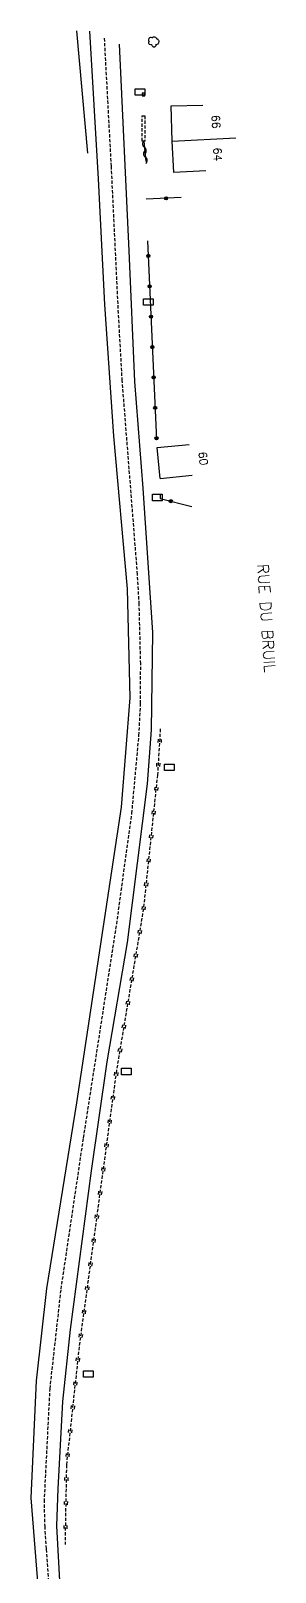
# Model space of a CAD drawing. Header units: millimetres. Extents: x 100679 to 101000, y 122000 to 122912.
# Drawn here: x 100682.7 to 100721, y 122191.2 to 122431.9 of the extents above; entities that cross this region are included whole.
import ezdxf
from ezdxf.enums import TextEntityAlignment as Align

# ---------------------------------------------------------------- set-up
doc = ezdxf.new("R2010")
doc.units = ezdxf.units.MM
doc.linetypes.add('DASHED', pattern=[0.75, 0.5, -0.25])
doc.layers.get('0').update_dxf_attribs({"linetype": 'CONTINUOUS'})
for name, color, linetype in [('W0001', 6, 'DASHED'), ('W0008', 7, 'CONTINUOUS'), ('W0100', 7, 'CONTINUOUS'), ('W0112', 1, 'DASHED'), ('W0220', 5, 'DASHED'), ('W0300', 7, 'CONTINUOUS'), ('W0302', 3, 'CONTINUOUS'), ('W0310', 3, 'CONTINUOUS'), ('W0322', 7, 'CONTINUOUS'), ('W0989', 7, 'CONTINUOUS'), ('W0991', 7, 'CONTINUOUS'), ('W1102', 7, 'CONTINUOUS'), ('W1471', 7, 'CONTINUOUS')]:
    doc.layers.add(name, color=color, linetype=linetype)
doc.styles.get("Standard").update_dxf_attribs({"font": 'romans.shx', "width": 0.85})

# ---------------------------------------------------------------- blocks, each defined once
blk = doc.blocks.new('T1471')
at = {"color": 0, "linetype": 'Continuous', "flags": 128}
blk.add_lwpolyline([(-0.75, -0.5), (-0.75, 0.5), (0.75, 0.5), (0.75, -0.5), (-0.75, -0.5)], dxfattribs=at)
blk = doc.blocks.new('T300')
for p, q in [((-0.8, 0.51), (-0.86, 0.34)), ((-0.86, 0.34), (-0.86, 0.17)), ((-0.86, 0.17), (-0.74, 0.06)), ((-0.69, 0.63), (-0.8, 0.51)), ((-0.8, -0.06), (-0.74, 0.06)), ((-0.74, 0.06), (-0.69, 0.11)), ((-0.57, 0.69), (-0.69, 0.63)), ((-0.46, 0.69), (-0.57, 0.69)), ((-0.29, 0.63), (-0.46, 0.69)), ((-0.29, 0.63), (-0.17, 0.74)), ((-0.23, 0.57), (-0.29, 0.63)), ((-0.17, 0.74), (-0.06, 0.8)), ((-0.06, 0.8), (0.06, 0.8)), ((0.06, 0.8), (0.23, 0.74)), ((0.23, 0.74), (0.34, 0.63)), ((0.34, 0.63), (0.4, 0.51)), ((0.46, 0.46), (0.34, 0.46)), ((0.4, 0.51), (0.4, 0.46)), ((0.57, 0.4), (0.46, 0.46)), ((0.57, 0.4), (0.69, 0.29)), ((0.69, 0.29), (0.74, 0.17)), ((0.74, 0.06), (0.69, -0.17)), ((0.74, 0.17), (0.74, 0.06)), ((-0.8, -0.17), (-0.8, -0.06)), ((-0.8, -0.23), (-0.8, -0.17)), ((-0.74, -0.34), (-0.8, -0.23)), ((-0.69, -0.4), (-0.74, -0.34)), ((-0.51, -0.46), (-0.69, -0.4)), ((-0.4, -0.46), (-0.51, -0.46)), ((-0.4, -0.46), (-0.34, -0.46)), ((-0.34, -0.46), (-0.34, -0.4)), ((-0.34, -0.51), (-0.34, -0.46)), ((-0.29, -0.63), (-0.34, -0.51)), ((-0.17, -0.74), (-0.29, -0.63)), ((-0.06, -0.8), (-0.17, -0.74)), ((0.06, -0.8), (-0.06, -0.8)), ((0.17, -0.74), (0.06, -0.8)), ((0.23, -0.69), (0.17, -0.74)), ((0.29, -0.46), (0.23, -0.46)), ((0.29, -0.63), (0.23, -0.69)), ((0.46, -0.4), (0.29, -0.46)), ((0.34, -0.51), (0.29, -0.63)), ((0.34, -0.51), (0.34, -0.46)), ((0.57, -0.34), (0.46, -0.4)), ((0.63, -0.29), (0.57, -0.34)), ((0.69, -0.17), (0.63, -0.29))]:
    blk.add_line(p, q)
blk = doc.blocks.new('t322o')
at = {"color": 0, "linetype": 'Continuous'}
for radius in [0.25, 0.15]:
    blk.add_circle((0, 0), radius, dxfattribs=at)
blk = doc.blocks.new('t310o')
at = {"color": 0, "linetype": 'Continuous'}
for centre, start, end in [((-0.5, 0.38), 216.8699, 323.1304), ((0.5, -0.37), 36.8699, 143.1303)]:
    blk.add_arc(centre, 0.625, start, end, dxfattribs=at)
blk = doc.blocks.new('t220o')
at = {"color": 0, "linetype": 'Continuous'}
for p, q in [((-0.25, 0.25), (0.25, 0.25)), ((-0.25, -0.25), (0.25, -0.25))]:
    blk.add_line(p, q, dxfattribs=at)

msp = doc.modelspace()

# ---------------------------------------------------------------- linework, layer by layer
at = {"layer": 'W0001'}
msp.add_lwpolyline([(100686.14, 122181.57), (100685.19, 122194.87), (100684.96, 122198.28), (100684.86, 122202.2), (100685.75, 122219.85), (100687.48, 122235.42), (100690.99, 122259.04), (100696.17, 122292.42), (100698.55, 122309.73), (100699.65, 122321.89), (100699.91, 122326.87), (100699.92, 122333.07), (100699.69, 122342.38), (100699.42, 122347.03), (100697.04, 122377.29), (100696.45, 122387.81), (100695.34, 122410.78), (100694.26, 122430.84)], dxfattribs=at)
at = {"layer": 'W0008'}
for points in [[(100691.9, 122431.87), (100693.29, 122408.83), (100694.25, 122389.2), (100695.68, 122368.61), (100697.83, 122344.76), (100698.21, 122327.73), (100696.85, 122310.7), (100689.9, 122264.49), (100685.18, 122235.5), (100683.6, 122221.08), (100682.74, 122202.82), (100684.78, 122177.25), (100686.32, 122161.55), (100688.79, 122145.23), (100690.62, 122132.97)], [(100687.31, 122188.94), (100686.8, 122198.45), (100687.01, 122204.24), (100687.77, 122217.88), (100688.94, 122229.12), (100692.23, 122253.9), (100694.66, 122270.9), (100697.87, 122289.53), (100700.97, 122314.34), (100701.61, 122322.74), (100701.8, 122337.96), (100700.31, 122360.48), (100699.01, 122377.18), (100698.13, 122397.58), (100696.63, 122429.81)]]:
    msp.add_lwpolyline(points, dxfattribs=at)
at = {"layer": 'W0100'}
msp.add_line((100702.99, 122362.03), (100707.96, 122362.53), dxfattribs=at)
for points in [[(100710.09, 122410.06), (100705.09, 122409.79), (100704.82, 122414.68), (100704.67, 122420.19), (100709.66, 122420.33)], [(100702.99, 122362.03), (100702.51, 122366.83), (100707.48, 122367.33)]]:
    msp.add_lwpolyline(points, dxfattribs=at)
at = {"layer": 'W0112'}
for p, q in [((100700.15, 122422.16), (100700.18, 122421.73)), ((100700.18, 122421.73), (100700.58, 122421.76)), ((100700.16, 122414.7), (100700.15, 122418.64)), ((100700.15, 122418.64), (100700.55, 122418.64))]:
    msp.add_line(p, q, dxfattribs=at)
for points in [[(100700.58, 122421.76), (100700.54, 122422.2), (100700.15, 122422.16)], [(100700.55, 122418.64), (100700.56, 122414.7), (100700.16, 122414.7)]]:
    msp.add_lwpolyline(points, dxfattribs=at)
at = {"layer": 'W0220'}
msp.add_lwpolyline([(100702.98, 122322.9), (100702.55, 122315.71), (100700.35, 122294.81), (100696.12, 122269.49), (100690.29, 122226.38), (100688.31, 122207.95), (100688.09, 122195.53)], dxfattribs=at)
at = {"layer": 'W0302'}
msp.add_line((100689.9, 122431.92), (100691.59, 122412.8), dxfattribs=at)
at = {"layer": 'W0310'}
msp.add_line((100700.41, 122414.7), (100700.71, 122411.53), dxfattribs=at)
at = {"layer": 'W0322'}
for p, q in [((100706.25, 122405.87), (100700.77, 122405.62)), ((100701, 122399.14), (100702.4, 122368.07))]:
    msp.add_line(p, q, dxfattribs=at)
msp.add_lwpolyline([(100702.97, 122359.55), (100702.98, 122358.89), (100707.9, 122357.65)], dxfattribs=at)
at = {"layer": 'W1102'}
msp.add_line((100704.82, 122414.68), (100714.81, 122415.23), dxfattribs=at)

# ---------------------------------------------------------------- block references
at = {"layer": 'W0220'}
for p, rotation in [((100702.87, 122321.03), 266.6486269402563), ((100702.65, 122317.29), 266.6486269402563), ((100702.65, 122317.29), 266.6486269402563), ((100702.65, 122317.29), 266.6486269402563), ((100702.65, 122317.29), 266.6486269402563), ((100702.65, 122317.29), 266.6486269402563), ((100702.65, 122317.29), 266.6486269402563), ((100702.33, 122313.55), 263.9890668425793), ((100702.33, 122313.55), 263.9890668425793), ((100702.33, 122313.55), 263.9890668425793), ((100702.33, 122313.55), 263.9890668425793), ((100702.33, 122313.55), 263.9890668425793), ((100701.93, 122309.82), 263.9890668425793), ((100701.93, 122309.82), 263.9890668425793), ((100701.93, 122309.82), 263.9890668425793), ((100701.93, 122309.82), 263.9890668425793), ((100701.54, 122306.09), 263.9890668425793), ((100701.54, 122306.09), 263.9890668425793), ((100701.54, 122306.09), 263.9890668425793), ((100701.15, 122302.36), 263.9890668425793), ((100701.15, 122302.36), 263.9890668425793), ((100700.76, 122298.63), 263.9890668425793), ((100700.36, 122294.9), 263.9890668425793), ((100699.75, 122291.2), 260.517193991766), ((100699.13, 122287.5), 260.517193991766), ((100698.51, 122283.8), 260.517193991766), ((100697.9, 122280.11), 260.517193991766), ((100697.28, 122276.41), 260.517193991766), ((100696.66, 122272.71), 260.517193991766), ((100696.06, 122269.01), 262.2898564238027), ((100696.06, 122269.01), 262.2898564238027), ((100696.06, 122269.01), 262.2898564238027), ((100696.06, 122269.01), 262.2898564238027), ((100696.06, 122269.01), 262.2898564238027), ((100696.06, 122269.01), 262.2898564238027), ((100695.56, 122265.29), 262.2898564238027), ((100695.56, 122265.29), 262.2898564238027), ((100695.56, 122265.29), 262.2898564238027), ((100695.56, 122265.29), 262.2898564238027), ((100695.56, 122265.29), 262.2898564238027), ((100695.05, 122261.58), 262.2898564238027), ((100695.05, 122261.58), 262.2898564238027), ((100695.05, 122261.58), 262.2898564238027), ((100695.05, 122261.58), 262.2898564238027), ((100694.55, 122257.86), 262.2898564238027), ((100694.55, 122257.86), 262.2898564238027), ((100694.55, 122257.86), 262.2898564238027), ((100694.05, 122254.14), 262.2898564238027), ((100694.05, 122254.14), 262.2898564238027), ((100693.54, 122250.43), 262.2898564238027), ((100693.04, 122246.71), 262.2898564238027), ((100692.54, 122242.99), 262.2898564238027), ((100692.03, 122239.28), 262.2898564238027), ((100691.53, 122235.56), 262.2898564238027), ((100691.03, 122231.85), 262.2898564238027), ((100690.52, 122228.13), 262.2898564238027), ((100690.08, 122224.41), 263.8763957374849), ((100689.68, 122220.68), 263.8763957374849), ((100689.68, 122220.68), 263.8763957374849), ((100689.68, 122220.68), 263.8763957374849), ((100689.68, 122220.68), 263.8763957374849), ((100689.68, 122220.68), 263.8763957374849), ((100689.68, 122220.68), 263.8763957374849), ((100689.28, 122216.95), 263.8763957374849), ((100689.28, 122216.95), 263.8763957374849), ((100689.28, 122216.95), 263.8763957374849), ((100689.28, 122216.95), 263.8763957374849), ((100689.28, 122216.95), 263.8763957374849), ((100688.88, 122213.22), 263.8763957374849), ((100688.88, 122213.22), 263.8763957374849), ((100688.88, 122213.22), 263.8763957374849), ((100688.88, 122213.22), 263.8763957374849), ((100688.48, 122209.49), 263.8763957374849), ((100688.48, 122209.49), 263.8763957374849), ((100688.48, 122209.49), 263.8763957374849), ((100688.27, 122205.75), 268.9711439054045), ((100688.27, 122205.75), 268.9711439054045), ((100688.2, 122202), 268.9711439054045), ((100688.14, 122198.25), 268.9711439054045)]:
    msp.add_blockref('t220o', p, dxfattribs=dict(at, rotation=rotation))
at = {"layer": 'W0300'}
msp.add_blockref('T300', (100702.01, 122430.19), dxfattribs=at)
at = {"layer": 'W0310', "rotation": 275.3668739816517}
for p in [(100700.5, 122413.71), (100700.64, 122412.21)]:
    msp.add_blockref('t310o', p, dxfattribs=at)
at = {"layer": 'W0322'}
for p, rotation in [((100703.88, 122405.76), 182.6890387616164), ((100701.11, 122396.77), 272.5819425100608), ((100701.32, 122392.02), 272.5819425100608), ((100701.54, 122387.28), 272.5819425100608), ((100701.75, 122382.53), 272.5819425100608), ((100701.96, 122377.79), 272.5819425100608), ((100702.18, 122373.04), 272.5819425100608), ((100702.39, 122368.29), 272.5819425100608), ((100704.64, 122358.47), 345.876268889179)]:
    msp.add_blockref('t322o', p, dxfattribs=dict(at, rotation=rotation))
at = {"layer": 'W1471'}
for p in [(100699.8, 122422.35), (100701.1, 122389.57), (100702.54, 122359.04), (100704.42, 122316.89), (100697.67, 122269.4), (100691.74, 122222.14)]:
    msp.add_blockref('T1471', p, dxfattribs=at)

# ---------------------------------------------------------------- texts
at = {"layer": 'W0989'}
msp.add_text('RUE DU BRUIL', height=1.75, rotation=273.7833, dxfattribs=at).set_placement((100719.59, 122340.21), align=Align.MIDDLE)
at = {"layer": 'W0991'}
for s, rotation, p in [('66', 274.0028, (100711.69, 122417.72)), ('64', 273.1441, (100711.95, 122412.62)), ('60', 275.6995, (100709.71, 122365.13))]:
    msp.add_text(s, height=1.25, rotation=rotation, dxfattribs=at).set_placement(p, align=Align.MIDDLE)

doc.saveas('drawing.dxf')
